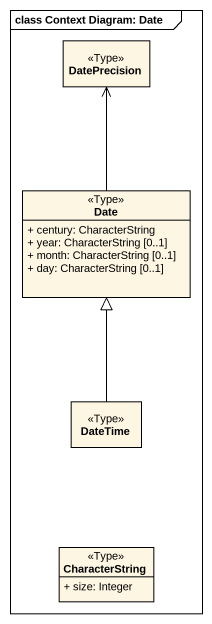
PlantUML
@startuml
mainframe class Context Diagram: Date
hide circle
hide empty members
skinparam classAttributeIconSize 0
class DatePrecision <<Type>>
class Date <<Type>> {
  + century: CharacterString
  + year: CharacterString [0..1]
  + month: CharacterString [0..1]
  + day: CharacterString [0..1]
}
class DateTime <<Type>>
class CharacterString <<Type>> {
  + size: Integer
}
Date -up-> DatePrecision
DateTime -up-|> Date
@enduml
